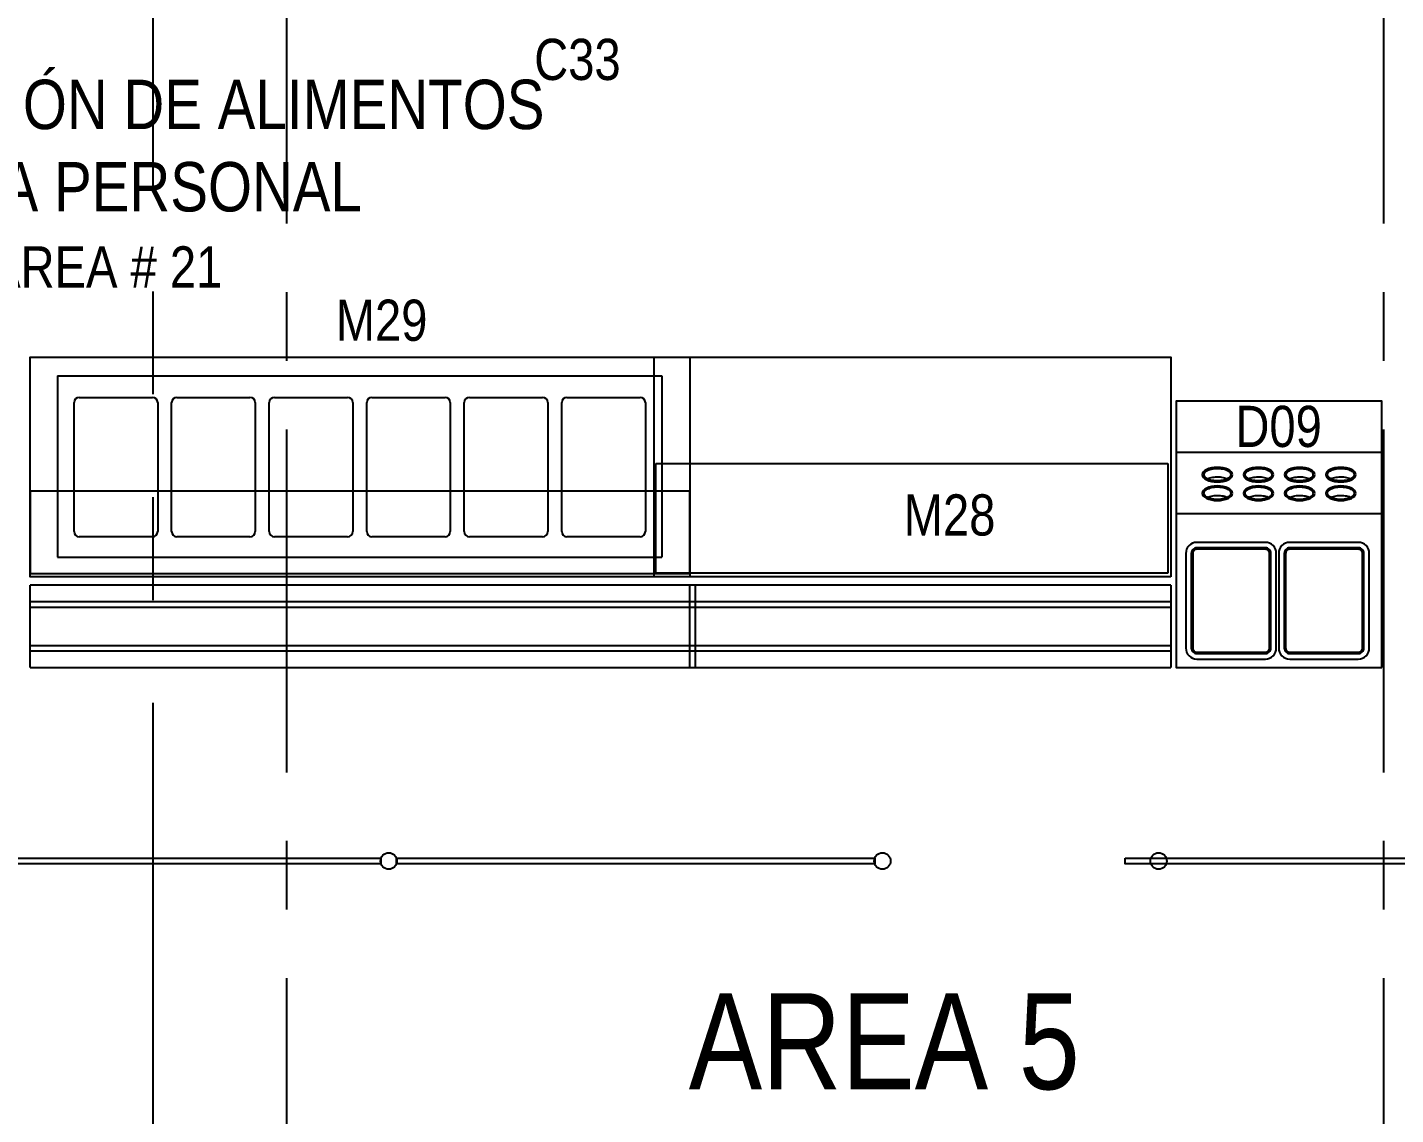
# Model space of a CAD drawing. Extents: x -28 to 149, y -33 to 76.
# Drawn here: x 27.056 to 32.044, y 12.416 to 16.378 of the extents above; entities that cross this region are included whole.
import ezdxf

# ---------------------------------------------------------------- set-up
doc = ezdxf.new("R2010")
doc.units = 0
for name, pattern in [('CENTER', [2, 1.25, -0.25, 0.25, -0.25]), ('HIDDEN', [0.375, 0.25, -0.125]), ('PHANTOM2', [1.25, 0.625, -0.125, 0.125, -0.125, 0.125, -0.125])]:
    doc.linetypes.add(name, pattern=pattern)
for name, color, linetype in [('arq-barandas', 2, 'Continuous'), ('arq-ejes-principales', 1, 'CENTER'), ('arq-equipamiento', 1, 'Continuous'), ('arq-hatch', 252, 'Continuous'), ('arq-indicacion de corte', 5, 'PHANTOM2'), ('arq-mobiliario', 1, 'Continuous'), ('arq-text-area', 3, 'Continuous'), ('arq-text-codigo', 1, 'Continuous'), ('arq-text-equipamiento', 2, 'Continuous')]:
    doc.layers.add(name, color=color, linetype=linetype)
doc.styles.add('dape 1', font='swissck.ttf', dxfattribs={"height": 4})
doc.styles.add('dape 2', font='ARIALN.TTF', dxfattribs={"height": 2.5})

# ---------------------------------------------------------------- blocks, each defined once
blk = doc.blocks.new('M29')
for p, q in [((0, 0), (0, -0.6604)), ((0, 0), (2.2034, 0)), ((2.2034, 0), (2.2034, -0.6604)), ((0.0603, -0.5675), (0.0603, -0.0976)), ((0.0794, -0.0786), (0.3461, -0.0786)), ((0.3651, -0.0976), (0.3651, -0.5675)), ((0.4159, -0.5675), (0.4159, -0.0976)), ((0.435, -0.0786), (0.7017, -0.0786)), ((0.7207, -0.0976), (0.7207, -0.5675)), ((0.7715, -0.5675), (0.7715, -0.0976)), ((0.7906, -0.0786), (1.0573, -0.0786)), ((1.0763, -0.0976), (1.0763, -0.5675)), ((1.1271, -0.5675), (1.1271, -0.0976)), ((1.1462, -0.0786), (1.4129, -0.0786)), ((1.4319, -0.0976), (1.4319, -0.5675)), ((1.4827, -0.5675), (1.4827, -0.0976)), ((1.5018, -0.0786), (1.7685, -0.0786)), ((1.7875, -0.0976), (1.7875, -0.5675)), ((1.8383, -0.5675), (1.8383, -0.0976)), ((1.8574, -0.0786), (2.1241, -0.0786)), ((2.1431, -0.0976), (2.1431, -0.5675)), ((0.3461, -0.5866), (0.0794, -0.5866)), ((0.7017, -0.5866), (0.435, -0.5866)), ((1.0573, -0.5866), (0.7906, -0.5866)), ((1.4129, -0.5866), (1.1462, -0.5866)), ((1.7685, -0.5866), (1.5018, -0.5866)), ((2.1241, -0.5866), (1.8574, -0.5866)), ((0, -0.6604), (2.2034, -0.6604))]:
    blk.add_line(p, q)
for centre, start, end in [((0.0794, -0.0976), 90, 180), ((0.3461, -0.0976), 0, 90), ((0.435, -0.0976), 90, 180), ((0.7017, -0.0976), 0, 90), ((0.7906, -0.0976), 90, 180), ((1.0573, -0.0976), 0, 90), ((1.1462, -0.0976), 90, 180), ((1.4129, -0.0976), 0, 90), ((1.5018, -0.0976), 90, 180), ((1.7685, -0.0976), 0, 90), ((1.8574, -0.0976), 90, 180), ((2.1241, -0.0976), 0, 90), ((0.0794, -0.5675), 180, 270), ((0.3461, -0.5675), 270, 0), ((0.435, -0.5675), 180, 270), ((0.7017, -0.5675), 270, 0), ((0.7906, -0.5675), 180, 270), ((1.0573, -0.5675), 270, 0), ((1.1462, -0.5675), 180, 270), ((1.4129, -0.5675), 270, 0), ((1.5018, -0.5675), 180, 270), ((1.7685, -0.5675), 270, 0), ((1.8574, -0.5675), 180, 270), ((2.1241, -0.5675), 270, 0)]:
    blk.add_arc(centre, 0.019, start, end)
blk = doc.blocks.new('D09')
for p, q in [((0.75, -0.1865), (0, -0.1865)), ((0.75, -0.4104), (0, -0.4104))]:
    blk.add_line(p, q)
blk.add_lwpolyline([(0.75, -0.97), (0.75, 0), (0, 0), (0, -0.97)], close=True)
for points in [[(0.365, -0.8995), (0.365, -0.5545, 0.414214), (0.325, -0.5145), (0.075, -0.5145, 0.414214), (0.035, -0.5545), (0.035, -0.8995, 0.414214), (0.075, -0.9395), (0.325, -0.9395, 0.414214)], [(0.345, -0.8995), (0.345, -0.5545, 0.414214), (0.325, -0.5345), (0.075, -0.5345, 0.414214), (0.055, -0.5545), (0.055, -0.8995, 0.414214), (0.075, -0.9195), (0.325, -0.9195, 0.414214)], [(0.34, -0.8995), (0.34, -0.5545, 0.414214), (0.325, -0.5395), (0.075, -0.5395, 0.414214), (0.06, -0.5545), (0.06, -0.8995, 0.414214), (0.075, -0.9145), (0.325, -0.9145, 0.414214)], [(0.7039, -0.8995), (0.7039, -0.5545, 0.414214), (0.6639, -0.5145), (0.4139, -0.5145, 0.414214), (0.3739, -0.5545), (0.3739, -0.8995, 0.414214), (0.4139, -0.9395), (0.6639, -0.9395, 0.414214)], [(0.6839, -0.8995), (0.6839, -0.5545, 0.414214), (0.6639, -0.5345), (0.4139, -0.5345, 0.414214), (0.3939, -0.5545), (0.3939, -0.8995, 0.414214), (0.4139, -0.9195), (0.6639, -0.9195, 0.414214)], [(0.6789, -0.8995), (0.6789, -0.5545, 0.414214), (0.6639, -0.5395), (0.4139, -0.5395, 0.414214), (0.3989, -0.5545), (0.3989, -0.8995, 0.414214), (0.4139, -0.9145), (0.6639, -0.9145, 0.414214)]]:
    blk.add_lwpolyline(points, format="xyb", close=True)
at = {"extrusion": (0, 0, -1)}
for centre in [(0.15, -0.2676), (0.3, -0.2676), (0.45, -0.2676), (0.6, -0.2676), (0.15, -0.3352), (0.3, -0.3352), (0.45, -0.3352), (0.6, -0.3352)]:
    blk.add_ellipse(centre, major_axis=(0.055, 0), ratio=0.482759, dxfattribs=at)
at = {"color": 251}
for points, knots in [([(0.2, -0.2676), (0.2, -0.2683), (0.1999, -0.269), (0.1995, -0.2705), (0.1992, -0.2713), (0.1983, -0.2729), (0.1977, -0.2737), (0.1963, -0.2754), (0.1954, -0.2762), (0.1934, -0.2779), (0.1922, -0.2788), (0.1888, -0.2809), (0.1863, -0.2822), (0.1806, -0.2845), (0.1775, -0.2855), (0.1708, -0.2871), (0.1673, -0.2878), (0.16, -0.2888), (0.1562, -0.289), (0.1486, -0.2892), (0.1447, -0.2891), (0.1373, -0.2885), (0.1336, -0.288), (0.1266, -0.2866), (0.1233, -0.2857), (0.1172, -0.2837), (0.1144, -0.2825), (0.1095, -0.2799), (0.1074, -0.2786), (0.1044, -0.2761), (0.1034, -0.275), (0.1017, -0.2729), (0.1011, -0.2719), (0.1004, -0.2702), (0.1002, -0.2694), (0.1, -0.2679), (0.1, -0.2672), (0.1002, -0.2657), (0.1004, -0.265), (0.1011, -0.2634), (0.1016, -0.2626), (0.1028, -0.2609), (0.1036, -0.26), (0.1054, -0.2582), (0.1065, -0.2574), (0.1097, -0.2552), (0.112, -0.2539), (0.1171, -0.2516), (0.12, -0.2505), (0.1262, -0.2487), (0.1295, -0.248), (0.1364, -0.2468), (0.14, -0.2464), (0.1473, -0.246), (0.151, -0.246), (0.1584, -0.2463), (0.162, -0.2467), (0.169, -0.2477), (0.1724, -0.2484), (0.1787, -0.2501), (0.1816, -0.2511), (0.187, -0.2534), (0.1893, -0.2546), (0.1934, -0.2572), (0.1951, -0.2586), (0.1973, -0.2609), (0.198, -0.2619), (0.1991, -0.2638), (0.1995, -0.2646), (0.1999, -0.2662), (0.2, -0.2669), (0.2, -0.2676)], [0, 0, 0, 0, 0.131288, 0.131288, 0.262576, 0.262576, 0.393864, 0.393864, 0.525153, 0.525153, 0.656441, 0.656441, 0.873721, 0.873721, 1.091, 1.091, 1.30828, 1.30828, 1.52556, 1.52556, 1.74284, 1.74284, 1.96012, 1.96012, 2.1774, 2.1774, 2.394679, 2.394679, 2.611959, 2.611959, 2.776079, 2.776079, 2.940198, 2.940198, 3.075403, 3.075403, 3.210608, 3.210608, 3.345813, 3.345813, 3.481018, 3.481018, 3.616223, 3.616223, 3.751428, 3.751428, 3.961475, 3.961475, 4.171523, 4.171523, 4.38157, 4.38157, 4.591617, 4.591617, 4.801665, 4.801665, 5.011712, 5.011712, 5.22176, 5.22176, 5.431807, 5.431807, 5.641855, 5.641855, 5.851902, 5.851902, 6.003213, 6.003213, 6.154524, 6.154524, 6.283185, 6.283185, 6.283185, 6.283185]), ([(0.35, -0.2676), (0.35, -0.2683), (0.3499, -0.269), (0.3495, -0.2705), (0.3492, -0.2713), (0.3483, -0.2729), (0.3477, -0.2737), (0.3463, -0.2754), (0.3454, -0.2762), (0.3434, -0.2779), (0.3422, -0.2788), (0.3388, -0.2809), (0.3363, -0.2822), (0.3306, -0.2845), (0.3275, -0.2855), (0.3208, -0.2871), (0.3173, -0.2878), (0.31, -0.2888), (0.3062, -0.289), (0.2986, -0.2892), (0.2947, -0.2891), (0.2873, -0.2885), (0.2836, -0.288), (0.2766, -0.2866), (0.2733, -0.2857), (0.2672, -0.2837), (0.2644, -0.2825), (0.2595, -0.2799), (0.2574, -0.2786), (0.2544, -0.2761), (0.2534, -0.275), (0.2517, -0.2729), (0.2511, -0.2719), (0.2504, -0.2702), (0.2502, -0.2694), (0.25, -0.2679), (0.25, -0.2672), (0.2502, -0.2657), (0.2504, -0.265), (0.2511, -0.2634), (0.2516, -0.2626), (0.2528, -0.2609), (0.2536, -0.26), (0.2554, -0.2582), (0.2565, -0.2574), (0.2597, -0.2552), (0.262, -0.2539), (0.2671, -0.2516), (0.27, -0.2505), (0.2762, -0.2487), (0.2795, -0.248), (0.2864, -0.2468), (0.29, -0.2464), (0.2973, -0.246), (0.301, -0.246), (0.3084, -0.2463), (0.312, -0.2467), (0.319, -0.2477), (0.3224, -0.2484), (0.3287, -0.2501), (0.3316, -0.2511), (0.337, -0.2534), (0.3393, -0.2546), (0.3434, -0.2572), (0.3451, -0.2586), (0.3473, -0.2609), (0.348, -0.2619), (0.3491, -0.2638), (0.3495, -0.2646), (0.3499, -0.2662), (0.35, -0.2669), (0.35, -0.2676)], [0, 0, 0, 0, 0.131288, 0.131288, 0.262576, 0.262576, 0.393864, 0.393864, 0.525153, 0.525153, 0.656441, 0.656441, 0.873721, 0.873721, 1.091, 1.091, 1.30828, 1.30828, 1.52556, 1.52556, 1.74284, 1.74284, 1.96012, 1.96012, 2.1774, 2.1774, 2.394679, 2.394679, 2.611959, 2.611959, 2.776079, 2.776079, 2.940198, 2.940198, 3.075403, 3.075403, 3.210608, 3.210608, 3.345813, 3.345813, 3.481018, 3.481018, 3.616223, 3.616223, 3.751428, 3.751428, 3.961475, 3.961475, 4.171523, 4.171523, 4.38157, 4.38157, 4.591617, 4.591617, 4.801665, 4.801665, 5.011712, 5.011712, 5.22176, 5.22176, 5.431807, 5.431807, 5.641855, 5.641855, 5.851902, 5.851902, 6.003213, 6.003213, 6.154524, 6.154524, 6.283185, 6.283185, 6.283185, 6.283185]), ([(0.5, -0.2676), (0.5, -0.2683), (0.4999, -0.269), (0.4995, -0.2705), (0.4992, -0.2713), (0.4983, -0.2729), (0.4977, -0.2737), (0.4963, -0.2754), (0.4954, -0.2762), (0.4934, -0.2779), (0.4922, -0.2788), (0.4888, -0.2809), (0.4863, -0.2822), (0.4806, -0.2845), (0.4775, -0.2855), (0.4708, -0.2871), (0.4673, -0.2878), (0.46, -0.2888), (0.4562, -0.289), (0.4486, -0.2892), (0.4447, -0.2891), (0.4373, -0.2885), (0.4336, -0.288), (0.4266, -0.2866), (0.4233, -0.2857), (0.4172, -0.2837), (0.4144, -0.2825), (0.4095, -0.2799), (0.4074, -0.2786), (0.4044, -0.2761), (0.4034, -0.275), (0.4017, -0.2729), (0.4011, -0.2719), (0.4004, -0.2702), (0.4002, -0.2694), (0.4, -0.2679), (0.4, -0.2672), (0.4002, -0.2657), (0.4004, -0.265), (0.4011, -0.2634), (0.4016, -0.2626), (0.4028, -0.2609), (0.4036, -0.26), (0.4054, -0.2582), (0.4065, -0.2574), (0.4097, -0.2552), (0.412, -0.2539), (0.4171, -0.2516), (0.42, -0.2505), (0.4262, -0.2487), (0.4295, -0.248), (0.4364, -0.2468), (0.44, -0.2464), (0.4473, -0.246), (0.451, -0.246), (0.4584, -0.2463), (0.462, -0.2467), (0.469, -0.2477), (0.4724, -0.2484), (0.4787, -0.2501), (0.4816, -0.2511), (0.487, -0.2534), (0.4893, -0.2546), (0.4934, -0.2572), (0.4951, -0.2586), (0.4973, -0.2609), (0.498, -0.2619), (0.4991, -0.2638), (0.4995, -0.2646), (0.4999, -0.2662), (0.5, -0.2669), (0.5, -0.2676)], [0, 0, 0, 0, 0.131288, 0.131288, 0.262576, 0.262576, 0.393864, 0.393864, 0.525153, 0.525153, 0.656441, 0.656441, 0.873721, 0.873721, 1.091, 1.091, 1.30828, 1.30828, 1.52556, 1.52556, 1.74284, 1.74284, 1.96012, 1.96012, 2.1774, 2.1774, 2.394679, 2.394679, 2.611959, 2.611959, 2.776079, 2.776079, 2.940198, 2.940198, 3.075403, 3.075403, 3.210608, 3.210608, 3.345813, 3.345813, 3.481018, 3.481018, 3.616223, 3.616223, 3.751428, 3.751428, 3.961475, 3.961475, 4.171523, 4.171523, 4.38157, 4.38157, 4.591617, 4.591617, 4.801665, 4.801665, 5.011712, 5.011712, 5.22176, 5.22176, 5.431807, 5.431807, 5.641855, 5.641855, 5.851902, 5.851902, 6.003213, 6.003213, 6.154524, 6.154524, 6.283185, 6.283185, 6.283185, 6.283185]), ([(0.65, -0.2676), (0.65, -0.2683), (0.6499, -0.269), (0.6495, -0.2705), (0.6492, -0.2713), (0.6483, -0.2729), (0.6477, -0.2737), (0.6463, -0.2754), (0.6454, -0.2762), (0.6434, -0.2779), (0.6422, -0.2788), (0.6388, -0.2809), (0.6363, -0.2822), (0.6306, -0.2845), (0.6275, -0.2855), (0.6208, -0.2871), (0.6173, -0.2878), (0.61, -0.2888), (0.6062, -0.289), (0.5986, -0.2892), (0.5947, -0.2891), (0.5873, -0.2885), (0.5836, -0.288), (0.5766, -0.2866), (0.5733, -0.2857), (0.5672, -0.2837), (0.5644, -0.2825), (0.5595, -0.2799), (0.5574, -0.2786), (0.5544, -0.2761), (0.5534, -0.275), (0.5517, -0.2729), (0.5511, -0.2719), (0.5504, -0.2702), (0.5502, -0.2694), (0.55, -0.2679), (0.55, -0.2672), (0.5502, -0.2657), (0.5504, -0.265), (0.5511, -0.2634), (0.5516, -0.2626), (0.5528, -0.2609), (0.5536, -0.26), (0.5554, -0.2582), (0.5565, -0.2574), (0.5597, -0.2552), (0.562, -0.2539), (0.5671, -0.2516), (0.57, -0.2505), (0.5762, -0.2487), (0.5795, -0.248), (0.5864, -0.2468), (0.59, -0.2464), (0.5973, -0.246), (0.601, -0.246), (0.6084, -0.2463), (0.612, -0.2467), (0.619, -0.2477), (0.6224, -0.2484), (0.6287, -0.2501), (0.6316, -0.2511), (0.637, -0.2534), (0.6393, -0.2546), (0.6434, -0.2572), (0.6451, -0.2586), (0.6473, -0.2609), (0.648, -0.2619), (0.6491, -0.2638), (0.6495, -0.2646), (0.6499, -0.2662), (0.65, -0.2669), (0.65, -0.2676)], [0, 0, 0, 0, 0.131288, 0.131288, 0.262576, 0.262576, 0.393864, 0.393864, 0.525153, 0.525153, 0.656441, 0.656441, 0.873721, 0.873721, 1.091, 1.091, 1.30828, 1.30828, 1.52556, 1.52556, 1.74284, 1.74284, 1.96012, 1.96012, 2.1774, 2.1774, 2.394679, 2.394679, 2.611959, 2.611959, 2.776079, 2.776079, 2.940198, 2.940198, 3.075403, 3.075403, 3.210608, 3.210608, 3.345813, 3.345813, 3.481018, 3.481018, 3.616223, 3.616223, 3.751428, 3.751428, 3.961475, 3.961475, 4.171523, 4.171523, 4.38157, 4.38157, 4.591617, 4.591617, 4.801665, 4.801665, 5.011712, 5.011712, 5.22176, 5.22176, 5.431807, 5.431807, 5.641855, 5.641855, 5.851902, 5.851902, 6.003213, 6.003213, 6.154524, 6.154524, 6.283185, 6.283185, 6.283185, 6.283185]), ([(0.1144, -0.2824), (0.1144, -0.2824), (0.1145, -0.2823), (0.1171, -0.2811), (0.12, -0.2801), (0.1262, -0.2783), (0.1295, -0.2776), (0.1364, -0.2764), (0.14, -0.276), (0.1473, -0.2756), (0.151, -0.2756), (0.1584, -0.2759), (0.162, -0.2762), (0.169, -0.2773), (0.1724, -0.278), (0.1787, -0.2797), (0.1816, -0.2807), (0.1847, -0.282), (0.1852, -0.2822), (0.1856, -0.2824)], [3.957061, 3.957061, 3.957061, 3.957061, 3.961475, 3.961475, 4.171523, 4.171523, 4.38157, 4.38157, 4.591617, 4.591617, 4.801665, 4.801665, 5.011712, 5.011712, 5.22176, 5.22176, 5.431807, 5.431807, 5.467715, 5.467715, 5.467715, 5.467715]), ([(0.2644, -0.2824), (0.2644, -0.2824), (0.2645, -0.2823), (0.2671, -0.2811), (0.27, -0.2801), (0.2762, -0.2783), (0.2795, -0.2776), (0.2864, -0.2764), (0.29, -0.276), (0.2973, -0.2756), (0.301, -0.2756), (0.3084, -0.2759), (0.312, -0.2762), (0.319, -0.2773), (0.3224, -0.278), (0.3287, -0.2797), (0.3316, -0.2807), (0.3347, -0.282), (0.3352, -0.2822), (0.3356, -0.2824)], [3.957061, 3.957061, 3.957061, 3.957061, 3.961475, 3.961475, 4.171523, 4.171523, 4.38157, 4.38157, 4.591617, 4.591617, 4.801665, 4.801665, 5.011712, 5.011712, 5.22176, 5.22176, 5.431807, 5.431807, 5.467715, 5.467715, 5.467715, 5.467715]), ([(0.4144, -0.2824), (0.4144, -0.2824), (0.4145, -0.2823), (0.4171, -0.2811), (0.42, -0.2801), (0.4262, -0.2783), (0.4295, -0.2776), (0.4364, -0.2764), (0.44, -0.276), (0.4473, -0.2756), (0.451, -0.2756), (0.4584, -0.2759), (0.462, -0.2762), (0.469, -0.2773), (0.4724, -0.278), (0.4787, -0.2797), (0.4816, -0.2807), (0.4847, -0.282), (0.4852, -0.2822), (0.4856, -0.2824)], [3.957061, 3.957061, 3.957061, 3.957061, 3.961475, 3.961475, 4.171523, 4.171523, 4.38157, 4.38157, 4.591617, 4.591617, 4.801665, 4.801665, 5.011712, 5.011712, 5.22176, 5.22176, 5.431807, 5.431807, 5.467715, 5.467715, 5.467715, 5.467715]), ([(0.5644, -0.2824), (0.5644, -0.2824), (0.5645, -0.2823), (0.5671, -0.2811), (0.57, -0.2801), (0.5762, -0.2783), (0.5795, -0.2776), (0.5864, -0.2764), (0.59, -0.276), (0.5973, -0.2756), (0.601, -0.2756), (0.6084, -0.2759), (0.612, -0.2762), (0.619, -0.2773), (0.6224, -0.278), (0.6287, -0.2797), (0.6316, -0.2807), (0.6347, -0.282), (0.6352, -0.2822), (0.6356, -0.2824)], [3.957061, 3.957061, 3.957061, 3.957061, 3.961475, 3.961475, 4.171523, 4.171523, 4.38157, 4.38157, 4.591617, 4.591617, 4.801665, 4.801665, 5.011712, 5.011712, 5.22176, 5.22176, 5.431807, 5.431807, 5.467715, 5.467715, 5.467715, 5.467715]), ([(0.2, -0.3352), (0.2, -0.3359), (0.1999, -0.3366), (0.1995, -0.3381), (0.1992, -0.3389), (0.1983, -0.3404), (0.1977, -0.3413), (0.1963, -0.343), (0.1954, -0.3438), (0.1934, -0.3455), (0.1922, -0.3463), (0.1888, -0.3485), (0.1863, -0.3498), (0.1806, -0.352), (0.1775, -0.3531), (0.1708, -0.3547), (0.1673, -0.3554), (0.16, -0.3563), (0.1562, -0.3566), (0.1486, -0.3568), (0.1447, -0.3567), (0.1373, -0.3561), (0.1336, -0.3555), (0.1266, -0.3542), (0.1233, -0.3533), (0.1172, -0.3512), (0.1144, -0.3501), (0.1095, -0.3475), (0.1074, -0.3461), (0.1044, -0.3437), (0.1034, -0.3426), (0.1017, -0.3405), (0.1011, -0.3395), (0.1004, -0.3378), (0.1002, -0.337), (0.1, -0.3355), (0.1, -0.3348), (0.1002, -0.3333), (0.1004, -0.3326), (0.1011, -0.331), (0.1016, -0.3302), (0.1028, -0.3284), (0.1036, -0.3276), (0.1054, -0.3258), (0.1065, -0.3249), (0.1097, -0.3228), (0.112, -0.3215), (0.1171, -0.3192), (0.12, -0.3181), (0.1262, -0.3163), (0.1295, -0.3156), (0.1364, -0.3144), (0.14, -0.314), (0.1473, -0.3136), (0.151, -0.3136), (0.1584, -0.3139), (0.162, -0.3142), (0.169, -0.3153), (0.1724, -0.316), (0.1787, -0.3177), (0.1816, -0.3187), (0.187, -0.3209), (0.1893, -0.3222), (0.1934, -0.3248), (0.1951, -0.3262), (0.1973, -0.3285), (0.198, -0.3295), (0.1991, -0.3313), (0.1995, -0.3322), (0.1999, -0.3338), (0.2, -0.3345), (0.2, -0.3352)], [0, 0, 0, 0, 0.131288, 0.131288, 0.262576, 0.262576, 0.393864, 0.393864, 0.525153, 0.525153, 0.656441, 0.656441, 0.873721, 0.873721, 1.091, 1.091, 1.30828, 1.30828, 1.52556, 1.52556, 1.74284, 1.74284, 1.96012, 1.96012, 2.1774, 2.1774, 2.394679, 2.394679, 2.611959, 2.611959, 2.776079, 2.776079, 2.940198, 2.940198, 3.075403, 3.075403, 3.210608, 3.210608, 3.345813, 3.345813, 3.481018, 3.481018, 3.616223, 3.616223, 3.751428, 3.751428, 3.961475, 3.961475, 4.171523, 4.171523, 4.38157, 4.38157, 4.591617, 4.591617, 4.801665, 4.801665, 5.011712, 5.011712, 5.22176, 5.22176, 5.431807, 5.431807, 5.641855, 5.641855, 5.851902, 5.851902, 6.003213, 6.003213, 6.154524, 6.154524, 6.283185, 6.283185, 6.283185, 6.283185]), ([(0.1144, -0.35), (0.1144, -0.3499), (0.1145, -0.3499), (0.1171, -0.3487), (0.12, -0.3477), (0.1262, -0.3459), (0.1295, -0.3451), (0.1364, -0.344), (0.14, -0.3436), (0.1473, -0.3432), (0.151, -0.3431), (0.1584, -0.3435), (0.162, -0.3438), (0.169, -0.3448), (0.1724, -0.3455), (0.1787, -0.3472), (0.1816, -0.3483), (0.1847, -0.3496), (0.1852, -0.3498), (0.1856, -0.35)], [3.957061, 3.957061, 3.957061, 3.957061, 3.961475, 3.961475, 4.171523, 4.171523, 4.38157, 4.38157, 4.591617, 4.591617, 4.801665, 4.801665, 5.011712, 5.011712, 5.22176, 5.22176, 5.431807, 5.431807, 5.467715, 5.467715, 5.467715, 5.467715]), ([(0.35, -0.3352), (0.35, -0.3359), (0.3499, -0.3366), (0.3495, -0.3381), (0.3492, -0.3389), (0.3483, -0.3404), (0.3477, -0.3413), (0.3463, -0.343), (0.3454, -0.3438), (0.3434, -0.3455), (0.3422, -0.3463), (0.3388, -0.3485), (0.3363, -0.3498), (0.3306, -0.352), (0.3275, -0.3531), (0.3208, -0.3547), (0.3173, -0.3554), (0.31, -0.3563), (0.3062, -0.3566), (0.2986, -0.3568), (0.2947, -0.3567), (0.2873, -0.3561), (0.2836, -0.3555), (0.2766, -0.3542), (0.2733, -0.3533), (0.2672, -0.3512), (0.2644, -0.3501), (0.2595, -0.3475), (0.2574, -0.3461), (0.2544, -0.3437), (0.2534, -0.3426), (0.2517, -0.3405), (0.2511, -0.3395), (0.2504, -0.3378), (0.2502, -0.337), (0.25, -0.3355), (0.25, -0.3348), (0.2502, -0.3333), (0.2504, -0.3326), (0.2511, -0.331), (0.2516, -0.3302), (0.2528, -0.3284), (0.2536, -0.3276), (0.2554, -0.3258), (0.2565, -0.3249), (0.2597, -0.3228), (0.262, -0.3215), (0.2671, -0.3192), (0.27, -0.3181), (0.2762, -0.3163), (0.2795, -0.3156), (0.2864, -0.3144), (0.29, -0.314), (0.2973, -0.3136), (0.301, -0.3136), (0.3084, -0.3139), (0.312, -0.3142), (0.319, -0.3153), (0.3224, -0.316), (0.3287, -0.3177), (0.3316, -0.3187), (0.337, -0.3209), (0.3393, -0.3222), (0.3434, -0.3248), (0.3451, -0.3262), (0.3473, -0.3285), (0.348, -0.3295), (0.3491, -0.3313), (0.3495, -0.3322), (0.3499, -0.3338), (0.35, -0.3345), (0.35, -0.3352)], [0, 0, 0, 0, 0.131288, 0.131288, 0.262576, 0.262576, 0.393864, 0.393864, 0.525153, 0.525153, 0.656441, 0.656441, 0.873721, 0.873721, 1.091, 1.091, 1.30828, 1.30828, 1.52556, 1.52556, 1.74284, 1.74284, 1.96012, 1.96012, 2.1774, 2.1774, 2.394679, 2.394679, 2.611959, 2.611959, 2.776079, 2.776079, 2.940198, 2.940198, 3.075403, 3.075403, 3.210608, 3.210608, 3.345813, 3.345813, 3.481018, 3.481018, 3.616223, 3.616223, 3.751428, 3.751428, 3.961475, 3.961475, 4.171523, 4.171523, 4.38157, 4.38157, 4.591617, 4.591617, 4.801665, 4.801665, 5.011712, 5.011712, 5.22176, 5.22176, 5.431807, 5.431807, 5.641855, 5.641855, 5.851902, 5.851902, 6.003213, 6.003213, 6.154524, 6.154524, 6.283185, 6.283185, 6.283185, 6.283185]), ([(0.2644, -0.35), (0.2644, -0.3499), (0.2645, -0.3499), (0.2671, -0.3487), (0.27, -0.3477), (0.2762, -0.3459), (0.2795, -0.3451), (0.2864, -0.344), (0.29, -0.3436), (0.2973, -0.3432), (0.301, -0.3431), (0.3084, -0.3435), (0.312, -0.3438), (0.319, -0.3448), (0.3224, -0.3455), (0.3287, -0.3472), (0.3316, -0.3483), (0.3347, -0.3496), (0.3352, -0.3498), (0.3356, -0.35)], [3.957061, 3.957061, 3.957061, 3.957061, 3.961475, 3.961475, 4.171523, 4.171523, 4.38157, 4.38157, 4.591617, 4.591617, 4.801665, 4.801665, 5.011712, 5.011712, 5.22176, 5.22176, 5.431807, 5.431807, 5.467715, 5.467715, 5.467715, 5.467715]), ([(0.5, -0.3352), (0.5, -0.3359), (0.4999, -0.3366), (0.4995, -0.3381), (0.4992, -0.3389), (0.4983, -0.3404), (0.4977, -0.3413), (0.4963, -0.343), (0.4954, -0.3438), (0.4934, -0.3455), (0.4922, -0.3463), (0.4888, -0.3485), (0.4863, -0.3498), (0.4806, -0.352), (0.4775, -0.3531), (0.4708, -0.3547), (0.4673, -0.3554), (0.46, -0.3563), (0.4562, -0.3566), (0.4486, -0.3568), (0.4447, -0.3567), (0.4373, -0.3561), (0.4336, -0.3555), (0.4266, -0.3542), (0.4233, -0.3533), (0.4172, -0.3512), (0.4144, -0.3501), (0.4095, -0.3475), (0.4074, -0.3461), (0.4044, -0.3437), (0.4034, -0.3426), (0.4017, -0.3405), (0.4011, -0.3395), (0.4004, -0.3378), (0.4002, -0.337), (0.4, -0.3355), (0.4, -0.3348), (0.4002, -0.3333), (0.4004, -0.3326), (0.4011, -0.331), (0.4016, -0.3302), (0.4028, -0.3284), (0.4036, -0.3276), (0.4054, -0.3258), (0.4065, -0.3249), (0.4097, -0.3228), (0.412, -0.3215), (0.4171, -0.3192), (0.42, -0.3181), (0.4262, -0.3163), (0.4295, -0.3156), (0.4364, -0.3144), (0.44, -0.314), (0.4473, -0.3136), (0.451, -0.3136), (0.4584, -0.3139), (0.462, -0.3142), (0.469, -0.3153), (0.4724, -0.316), (0.4787, -0.3177), (0.4816, -0.3187), (0.487, -0.3209), (0.4893, -0.3222), (0.4934, -0.3248), (0.4951, -0.3262), (0.4973, -0.3285), (0.498, -0.3295), (0.4991, -0.3313), (0.4995, -0.3322), (0.4999, -0.3338), (0.5, -0.3345), (0.5, -0.3352)], [0, 0, 0, 0, 0.131288, 0.131288, 0.262576, 0.262576, 0.393864, 0.393864, 0.525153, 0.525153, 0.656441, 0.656441, 0.873721, 0.873721, 1.091, 1.091, 1.30828, 1.30828, 1.52556, 1.52556, 1.74284, 1.74284, 1.96012, 1.96012, 2.1774, 2.1774, 2.394679, 2.394679, 2.611959, 2.611959, 2.776079, 2.776079, 2.940198, 2.940198, 3.075403, 3.075403, 3.210608, 3.210608, 3.345813, 3.345813, 3.481018, 3.481018, 3.616223, 3.616223, 3.751428, 3.751428, 3.961475, 3.961475, 4.171523, 4.171523, 4.38157, 4.38157, 4.591617, 4.591617, 4.801665, 4.801665, 5.011712, 5.011712, 5.22176, 5.22176, 5.431807, 5.431807, 5.641855, 5.641855, 5.851902, 5.851902, 6.003213, 6.003213, 6.154524, 6.154524, 6.283185, 6.283185, 6.283185, 6.283185]), ([(0.4144, -0.35), (0.4144, -0.3499), (0.4145, -0.3499), (0.4171, -0.3487), (0.42, -0.3477), (0.4262, -0.3459), (0.4295, -0.3451), (0.4364, -0.344), (0.44, -0.3436), (0.4473, -0.3432), (0.451, -0.3431), (0.4584, -0.3435), (0.462, -0.3438), (0.469, -0.3448), (0.4724, -0.3455), (0.4787, -0.3472), (0.4816, -0.3483), (0.4847, -0.3496), (0.4852, -0.3498), (0.4856, -0.35)], [3.957061, 3.957061, 3.957061, 3.957061, 3.961475, 3.961475, 4.171523, 4.171523, 4.38157, 4.38157, 4.591617, 4.591617, 4.801665, 4.801665, 5.011712, 5.011712, 5.22176, 5.22176, 5.431807, 5.431807, 5.467715, 5.467715, 5.467715, 5.467715]), ([(0.65, -0.3352), (0.65, -0.3359), (0.6499, -0.3366), (0.6495, -0.3381), (0.6492, -0.3389), (0.6483, -0.3404), (0.6477, -0.3413), (0.6463, -0.343), (0.6454, -0.3438), (0.6434, -0.3455), (0.6422, -0.3463), (0.6388, -0.3485), (0.6363, -0.3498), (0.6306, -0.352), (0.6275, -0.3531), (0.6208, -0.3547), (0.6173, -0.3554), (0.61, -0.3563), (0.6062, -0.3566), (0.5986, -0.3568), (0.5947, -0.3567), (0.5873, -0.3561), (0.5836, -0.3555), (0.5766, -0.3542), (0.5733, -0.3533), (0.5672, -0.3512), (0.5644, -0.3501), (0.5595, -0.3475), (0.5574, -0.3461), (0.5544, -0.3437), (0.5534, -0.3426), (0.5517, -0.3405), (0.5511, -0.3395), (0.5504, -0.3378), (0.5502, -0.337), (0.55, -0.3355), (0.55, -0.3348), (0.5502, -0.3333), (0.5504, -0.3326), (0.5511, -0.331), (0.5516, -0.3302), (0.5528, -0.3284), (0.5536, -0.3276), (0.5554, -0.3258), (0.5565, -0.3249), (0.5597, -0.3228), (0.562, -0.3215), (0.5671, -0.3192), (0.57, -0.3181), (0.5762, -0.3163), (0.5795, -0.3156), (0.5864, -0.3144), (0.59, -0.314), (0.5973, -0.3136), (0.601, -0.3136), (0.6084, -0.3139), (0.612, -0.3142), (0.619, -0.3153), (0.6224, -0.316), (0.6287, -0.3177), (0.6316, -0.3187), (0.637, -0.3209), (0.6393, -0.3222), (0.6434, -0.3248), (0.6451, -0.3262), (0.6473, -0.3285), (0.648, -0.3295), (0.6491, -0.3313), (0.6495, -0.3322), (0.6499, -0.3338), (0.65, -0.3345), (0.65, -0.3352)], [0, 0, 0, 0, 0.131288, 0.131288, 0.262576, 0.262576, 0.393864, 0.393864, 0.525153, 0.525153, 0.656441, 0.656441, 0.873721, 0.873721, 1.091, 1.091, 1.30828, 1.30828, 1.52556, 1.52556, 1.74284, 1.74284, 1.96012, 1.96012, 2.1774, 2.1774, 2.394679, 2.394679, 2.611959, 2.611959, 2.776079, 2.776079, 2.940198, 2.940198, 3.075403, 3.075403, 3.210608, 3.210608, 3.345813, 3.345813, 3.481018, 3.481018, 3.616223, 3.616223, 3.751428, 3.751428, 3.961475, 3.961475, 4.171523, 4.171523, 4.38157, 4.38157, 4.591617, 4.591617, 4.801665, 4.801665, 5.011712, 5.011712, 5.22176, 5.22176, 5.431807, 5.431807, 5.641855, 5.641855, 5.851902, 5.851902, 6.003213, 6.003213, 6.154524, 6.154524, 6.283185, 6.283185, 6.283185, 6.283185]), ([(0.5644, -0.35), (0.5644, -0.3499), (0.5645, -0.3499), (0.5671, -0.3487), (0.57, -0.3477), (0.5762, -0.3459), (0.5795, -0.3451), (0.5864, -0.344), (0.59, -0.3436), (0.5973, -0.3432), (0.601, -0.3431), (0.6084, -0.3435), (0.612, -0.3438), (0.619, -0.3448), (0.6224, -0.3455), (0.6287, -0.3472), (0.6316, -0.3483), (0.6347, -0.3496), (0.6352, -0.3498), (0.6356, -0.35)], [3.957061, 3.957061, 3.957061, 3.957061, 3.961475, 3.961475, 4.171523, 4.171523, 4.38157, 4.38157, 4.591617, 4.591617, 4.801665, 4.801665, 5.011712, 5.011712, 5.22176, 5.22176, 5.431807, 5.431807, 5.467715, 5.467715, 5.467715, 5.467715])]:
    blk.add_open_spline(points, degree=3, knots=knots, dxfattribs=at)

msp = doc.modelspace()

# ---------------------------------------------------------------- hatches: boundary and pattern name
at = {"layer": 'arq-hatch'}
h = msp.add_hatch(dxfattribs=at)
h.set_pattern_fill('LINE', color=8, scale=0.02, angle=45, style=0)
h.set_pattern_definition([(45, (56.22398, 4.97406), (-0.04490128, 0.04490128), [])])
h.paths.add_polyline_path([(56.306, 6.62), (56.176, 6.67), (56.176, 4.4481), (56.306, 4.4966)])
h.paths.add_polyline_path([(56.3053, 4.0878), (56.176, 4.1375), (56.176, 3.9938), (56.0849, 3.9938), (56.1349, 3.8639), (56.3049, 3.8639)])
h.paths.add_polyline_path([(55.7735, 3.9938), (53.9322, 3.9938), (53.9322, 3.8638), (54.1448, 3.8638), (55.1734, 3.8638), (55.7249, 3.8638)])
h.paths.add_polyline_path([(53.9322, 3.9938), (53.8322, 3.9938), (53.8322, 3.8638), (53.9322, 3.8638)])
h.paths.add_polyline_path([(53.8322, 3.9938), (53.5432, 3.9938), (53.5932, 3.8638), (53.8322, 3.8638)])
h.paths.add_polyline_path([(-0.1776, 4.5303), (-0.3076, 4.4803), (-0.3076, 4.2812), (-0.1776, 4.2812)])
h.paths.add_polyline_path([(-0.1776, 4.2812), (-0.3076, 4.2812), (-0.3076, 4.1562), (-0.1776, 4.1562)])
h.paths.add_polyline_path([(0, 4.0803), (-0.1776, 4.0803), (-0.1776, 4.1562), (-0.3076, 4.1562), (-0.3076, 3.9503), (0, 3.9503)])
h.paths.add_polyline_path([(0.2724, 4.0803), (0, 4.0803), (0, 3.9503), (0.2224, 3.9503)])
h.paths.add_polyline_path([(10.3138, 5.6199), (8.2571, 5.6238), (8.2772, 5.57), (8.7716, 5.57), (9.8002, 5.57), (10.2946, 5.57)])
h.paths.add_polyline_path([(10.3446, 5.7), (8.2287, 5.7), (8.2571, 5.6238), (10.3138, 5.6199)])
h.paths.add_polyline_path([(12.7719, 5.7), (10.656, 5.7), (10.6862, 5.6192), (12.7393, 5.6153)])
h.paths.add_polyline_path([(12.7393, 5.6153), (10.6862, 5.6192), (10.7046, 5.57), (11.199, 5.57), (12.2275, 5.57), (12.2275, 5.5701), (12.7219, 5.5701)])
h.paths.add_polyline_path([(13.1, 5.7), (13.0833, 5.7), (13.1, 5.6552)])
h.paths.add_polyline_path([(56.306, 8.6376), (56.1754, 8.6878), (56.1754, 8.1159), (56.1754, 8.0999), (56.1754, 8.05), (56.306, 8.05)])
h.paths.add_polyline_path([(56.306, 8.05), (56.1754, 8.05), (56.1754, 7.2312), (56, 7.2312), (56.175, 7.2256), (56, 7.22), (56.175, 7.22), (56.175, 6.981), (56.306, 7.03)])
h.paths.add_polyline_path([(49.6461, 35.08), (48.5573, 35.08), (48.5087, 34.95), (49.6461, 34.95)])
h.paths.add_polyline_path([(50.5797, 35.08), (49.6461, 35.08), (49.6461, 34.95), (50.6297, 34.95)])
h.paths.add_polyline_path([(51.0789, 35.08), (50.9883, 35.08), (50.9397, 34.95), (51.0789, 34.95)])
h.paths.add_polyline_path([(51.2289, 35.08), (51.0789, 35.08), (51.0789, 34.95), (51.2289, 34.95)])
h.paths.add_polyline_path([(53.0056, 35.08), (51.2289, 35.08), (51.2289, 34.95), (53.0556, 34.95)])
h.paths.add_polyline_path([(20.5106, 35.08), (20, 35.08), (20, 34.9502), (20.5106, 34.9502)])
h.paths.add_polyline_path([(20, 35.08), (19.482, 35.08), (19.482, 34.9502), (20, 34.9502)])
h.paths.add_polyline_path([(42.086, 35.08), (41.0575, 35.08), (41.0575, 34.95), (42.086, 34.95)])
h.paths.add_polyline_path([(41.0575, 35.08), (40.563, 35.08), (40.513, 34.95), (41.0575, 34.95)])
h.paths.add_polyline_path([(42.5804, 35.08), (42.086, 35.08), (42.086, 34.95), (42.629, 34.95)])
edge = h.paths.add_edge_path()
edge.add_line((34.5796, 35.08), (34.4, 35.08))
edge.add_arc((34.4, 34.98), 0.1, 90, 180)
edge.add_line((34.3, 34.98), (34.3, 34.95))
edge.add_line((34.3, 34.95), (34.6282, 34.95))
edge.add_line((34.6282, 34.95), (34.5796, 35.08))
h.paths.add_polyline_path([(37.0056, 35.08), (34.9882, 35.08), (34.9382, 34.95), (37.0541, 34.95)])
h.paths.add_polyline_path([(39.4373, 35.08), (37.4141, 35.08), (37.3641, 34.95), (39.4858, 34.95)])
h.paths.add_polyline_path([(18.573, 35.0802), (17.3999, 35.0802), (17.3999, 34.9502), (18.6216, 34.9502)])
h.paths.add_polyline_path([(19.482, 35.08), (18.9876, 35.08), (18.9391, 34.9502), (19.482, 34.9502)])
h.paths.add_polyline_path([(20.9731, 35.08), (20.5106, 35.08), (20.5106, 34.9502), (20.9731, 34.9502)])
h.paths.add_polyline_path([(8.5108, 34.95), (8.5594, 35.08), (10.5792, 35.08), (10.6292, 34.95)])
edge = h.paths.add_edge_path()
edge.add_line((10.9417, 34.95), (10.9903, 35.08))
edge.add_line((10.9903, 35.08), (13.0077, 35.08))
edge.add_line((13.0077, 35.08), (13.0327, 35.015))
edge.add_line((13.0327, 35.015), (13.0577, 34.95))
edge.add_line((13.0577, 34.95), (10.9417, 34.95))

# ---------------------------------------------------------------- linework, layer by layer
at = {"layer": 'arq-barandas', "color": 1}
for points in [[(26.6013, 13.3496), (28.3448, 13.3496), (28.3448, 13.3296), (26.6013, 13.3296)], [(28.4013, 13.3496), (30.1448, 13.3496), (30.1448, 13.3296), (28.4013, 13.3296)], [(31.0581, 13.3496), (32.8015, 13.3496), (32.8015, 13.3296), (31.0581, 13.3296)]]:
    msp.add_lwpolyline(points, close=True, dxfattribs=at)
at = {"layer": 'arq-barandas', "color": 2}
for centre in [(28.373, 13.3396), (30.173, 13.3396), (31.1798, 13.3396)]:
    msp.add_circle(centre, 0.03, dxfattribs=at)
at = {"layer": 'arq-ejes-principales'}
for p, q in [((28, 36.9128), (28, -2.6791)), ((32, 36.9128), (32, -2.6791))]:
    msp.add_line(p, q, dxfattribs=at)
at = {"layer": 'arq-equipamiento'}
msp.add_lwpolyline([(31.2241, 14.3754), (29.3404, 14.3754), (29.3404, 15.1754), (31.2241, 15.1754)], close=True, dxfattribs=at)
at = {"layer": 'arq-equipamiento', "linetype": 'HIDDEN', "ltscale": 100}
msp.add_lwpolyline([(31.2137, 14.3883), (29.3464, 14.3883), (29.3464, 14.7883), (31.2137, 14.7883)], close=True, dxfattribs=at)
at = {"layer": 'arq-indicacion de corte', "ltscale": 3}
msp.add_line((27.513, 40.1657), (27.513, -7.9084), dxfattribs=at)
at = {"layer": 'arq-mobiliario'}
for p, q in [((29.4704, 14.3454), (27.0655, 14.3454)), ((27.0655, 14.0454), (27.0655, 14.3454)), ((31.2241, 14.3454), (29.3404, 14.3454)), ((29.4704, 14.0454), (29.4704, 14.3454)), ((29.4904, 14.3454), (29.4904, 14.0454)), ((31.2241, 14.3454), (31.2241, 14.0454)), ((27.0655, 14.2854), (29.4704, 14.2854)), ((29.3404, 14.2854), (31.2241, 14.2854)), ((27.0655, 14.2654), (29.4704, 14.2654)), ((29.3404, 14.2654), (31.2241, 14.2654)), ((27.0655, 14.1254), (29.4704, 14.1254)), ((29.3404, 14.1254), (31.2241, 14.1254)), ((27.0655, 14.1054), (29.4704, 14.1054)), ((29.3404, 14.1054), (31.2241, 14.1054)), ((27.0655, 14.0454), (29.4704, 14.0454)), ((29.3404, 14.0454), (31.2241, 14.0454))]:
    msp.add_line(p, q, dxfattribs=at)
for points in [[(29.4704, 14.3754), (27.0655, 14.3754), (27.0655, 15.1754), (29.4704, 15.1754)], [(29.4704, 14.3881), (29.4704, 14.6881), (27.0655, 14.6881), (27.0655, 14.3881)]]:
    msp.add_lwpolyline(points, close=True, dxfattribs=at)

# ---------------------------------------------------------------- block references
at = {"layer": 'arq-equipamiento'}
for name, p in [('M29', (27.1655, 15.1079)), ('D09', (31.2441, 15.0154))]:
    msp.add_blockref(name, p, dxfattribs=at)

# ---------------------------------------------------------------- texts
at = {"layer": 'arq-text-area', "attachment_point": 1}
for s, insert, char_height, width, style in [('\\pi0.08869;DISTRIBUCIÓN DE ALIMENTOS  \\P\\pi0.75178;PARA PERSONAL', (25.7823, 16.1871), 0.18, 3.221418, 'dape 2'), ('AREA 5', (29.467, 12.8581), 0.35, 4.116478, 'dape 1')]:
    msp.add_mtext(s, dxfattribs=dict(at, insert=insert, char_height=char_height, width=width, style=style))
at = {"layer": 'arq-text-codigo', "style": 'dape 2'}
msp.add_text('AREA # 21', height=0.15, dxfattribs=at).set_placement((26.9163, 15.4298))
at = {"layer": 'arq-text-equipamiento', "char_height": 0.15, "attachment_point": 1, "style": 'dape 2'}
for s, insert, width in [('{\\C256;C33}', (28.9034, 16.3362), 1.30113), ('M29', (28.1799, 15.3856), 0.339381), ('{\\C256;M28}', (30.2506, 14.6759), 1.30113)]:
    msp.add_mtext(s, dxfattribs=dict(at, insert=insert, width=width))
at = {"layer": 'arq-text-equipamiento', "color": 2, "insert": (31.4599, 14.9987), "char_height": 0.15, "width": 0.414052, "attachment_point": 1, "style": 'dape 2'}
msp.add_mtext('{\\C256;D09}', dxfattribs=at)

doc.saveas('drawing.dxf')
